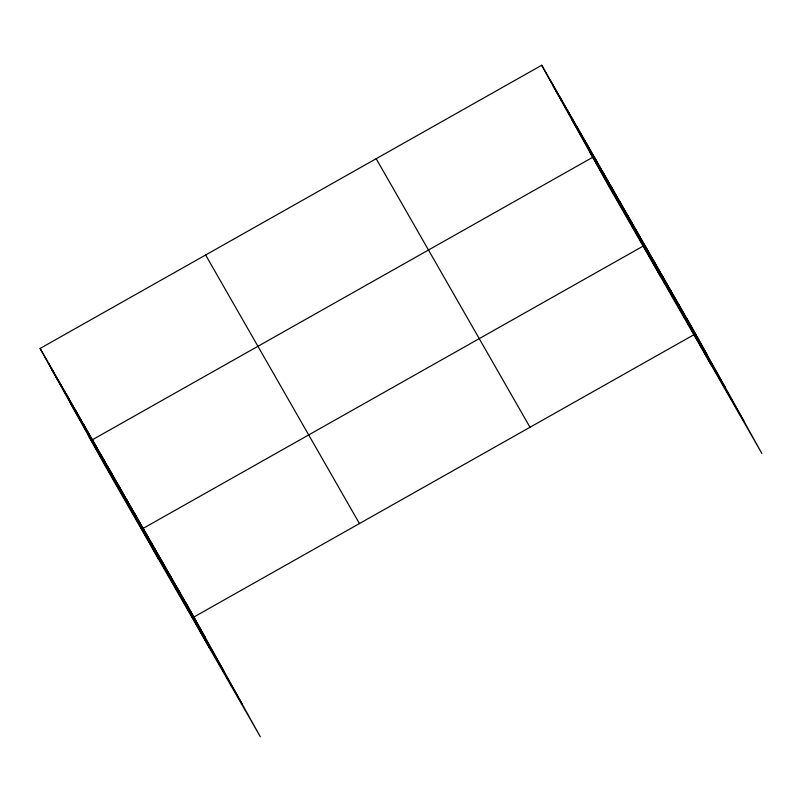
<?xml version="1.0" encoding="UTF-8"?>
<svg xmlns="http://www.w3.org/2000/svg" width="802" height="802" viewBox="0 0 802 802"><rect width="100%" height="100%" fill="white"/><g stroke="black" fill="none" stroke-linecap="round" stroke-linejoin="round"><path stroke-width="1.2" d="M40.1 348.449L193.924 617.009L260.299 736.747L106.476 468.188L40.1 348.449L541.701 65.253L695.524 333.812L761.9 453.551L608.076 184.991L541.701 65.253M193.924 617.009L695.524 333.812M553.31 86.205L707.143 354.765M571.385 118.806L725.208 387.366M590.001 152.39L743.825 420.95M376.178 158.706L530.002 427.265M205.633 254.996L359.456 523.556M51.709 369.391L205.543 637.951M69.784 401.992L223.608 670.552M88.4 435.586L242.224 704.146M687.073 319.046L698.682 339.988M678.612 304.269L690.221 325.221M670.151 289.502L681.76 310.444M661.69 274.735L673.299 295.677M653.229 259.958L664.838 280.911M711.133 364.93L644.768 245.191L143.167 528.378L209.533 648.116M636.307 230.425L647.916 251.367M627.846 215.648L639.455 236.6M619.385 200.881L630.994 221.823M610.923 186.104L622.532 207.056M602.462 171.337L614.071 192.28M660.377 276.299L594.001 156.57L92.4 439.757L158.776 559.495M585.29 141.352L596.899 162.295M576.568 126.135L588.177 147.077M567.856 110.907L579.465 131.859M559.134 95.689L570.743 116.641M550.423 80.471L562.032 101.423M185.462 602.232L197.081 623.184M177.001 587.465L188.62 608.407M168.55 572.698L180.159 593.64M160.089 557.921L171.698 578.874M151.628 543.154L163.237 564.097M134.706 513.611L146.315 534.563M126.245 498.844L137.854 519.786M117.784 484.067L129.393 505.019M109.323 469.3L120.932 490.243M100.862 454.533L112.47 475.476M83.689 424.539L95.298 445.491M74.967 409.321L86.576 430.273M66.255 394.103L77.864 415.045M57.533 378.885L69.142 399.827M48.822 363.667L60.431 384.609"/></g></svg>
